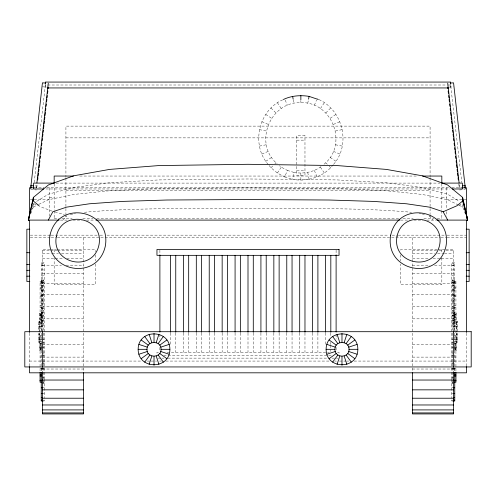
<?xml version="1.0" encoding="UTF-8"?>
<svg xmlns="http://www.w3.org/2000/svg" width="496" height="496" viewBox="0 0 496 496"><rect width="100%" height="100%" fill="white"/><g stroke="black" fill="none" stroke-linecap="round" stroke-linejoin="round"><path stroke-width="0.37" stroke-dasharray="2.48 1.86" d="M282.683 99.863C258.342 110.292 250.678 145.303 268.572 164.858M324.006 164.25C348.645 144.503 332.314 101.531 300.861 102.629C269.762 101.568 253.27 143.66 277.128 163.761M333.634 164.275C351.633 143.89 342.333 108.419 317.049 98.797M34.224 182.423L45.359 85.008L46.909 85.008M36.537 187.978L36.71 184.462M36.797 187.655L37.237 183.824M333.157 164.858C323.745 176.793 307.415 182.15 292.615 179.347L293.985 172.434C303.546 174.146 313.856 172.118 321.631 166.197M307.737 103.304L308.425 99.845M32.252 207.03L33.344 203.403L37.281 205.449M31.521 210.236L33.344 204.594M30.963 213.193L33.344 206.981L33.344 203.403M269.049 165.441L270.959 167.772L277.369 173.03L284.679 176.942L287.376 170.426L281.282 167.171L279.502 165.707M314.352 105.307L316.51 100.099M277.369 173.03L281.282 167.171M320.441 108.568L324.359 102.703M62.98 220.1L66.737 215.859M270.959 167.772L272.955 165.782M274.945 163.785L275.943 162.787M325.785 112.945L330.77 107.967M265.701 161.361L271.56 157.449M330.169 118.29L336.028 114.371M36.617 201.401L48.41 194.196L73.644 187.469L109.616 182.745L158.782 179.924L248 178.982L337.218 179.924L386.384 182.745L422.356 187.469L447.59 194.196L459.383 201.401M458.719 205.449L461.999 203.744M33.344 206.981L38.136 204.681M38.824 204.352L48.41 199.752L73.644 194.457L109.616 190.749L158.782 188.536L248 187.792L337.218 188.536L386.384 190.749L422.356 194.457L447.59 199.752L458.546 205.009M261.789 154.051L268.305 151.354M333.424 124.384L339.934 121.687M70.19 214.712L75.417 213.627M259.383 146.122L266.296 144.745M335.426 130.994L342.339 129.617M84.45 212.288C138.799 207.297 193.496 209.033 248 208.351C302.504 209.033 357.201 207.297 411.55 212.288M449.178 87.079L453.567 86.806M459.463 187.978L459.463 185.994L460.927 185.907M459.463 189.956L465.316 189.596M47.684 85.008L446.766 85.008M447.541 85.008L450.641 85.008L461.776 182.423M65.918 137.869L430.082 137.869M296.751 140.151L304.972 140.151M296.751 170.829L304.972 170.829M79.701 176.049L416.299 176.049M56.054 183.098L439.946 183.098M34.385 187.792L44.094 187.792M46.767 187.792L449.233 187.792M451.906 187.792L461.615 187.792M45.992 188.97L450.008 188.97M65.918 190.731L430.082 190.731M49.47 197.78L54.169 197.78M441.831 197.78L446.53 197.78M30.268 199.541L33.337 199.541M34.106 199.541L49.47 199.541M446.53 199.541L463.431 199.541M464.194 199.541L466.5 199.541M54.169 218.339L58.813 218.339M61.907 218.339L72.112 218.339M82.801 218.339L93.037 218.339M96.726 218.339L399.274 218.339M402.963 218.339L413.199 218.339M423.888 218.339L434.093 218.339M437.187 218.339L441.831 218.339M60.357 220.1L69.192 220.1M72.887 220.1L82.187 220.1M86.44 220.1L95.362 220.1M400.638 220.1L409.56 220.1M413.813 220.1L423.113 220.1M426.808 220.1L436.083 220.1M30.275 235.154L50.418 235.154M51.193 235.154L99.231 235.154M100.006 235.154L103.881 235.154M106.981 235.154L389.019 235.154M392.119 235.154L397.544 235.154M398.319 235.154L446.357 235.154M447.132 235.154L466.5 235.154M30.275 237.72L50.418 237.72M51.193 237.72L56.618 237.72M57.393 237.72L440.157 237.72M440.932 237.72L446.357 237.72M447.132 237.72L466.5 237.72M50.034 249.469L42.42 249.469L42.42 331.7M50.797 249.469L56.451 249.469M57.214 249.469L95.282 249.469L95.282 251.77M437.261 249.469L400.718 249.469L400.718 251.77M438.024 249.469L445.203 249.469M445.966 249.469L453.58 249.469L453.58 331.7M42.42 250.48L50.034 250.48M50.797 250.48L56.885 250.48M57.648 250.48L83.539 250.48M412.461 250.48L438.352 250.48M439.115 250.48L442.922 250.48M445.966 250.48L453.58 250.48M42.42 253.493L51.559 253.493M52.322 253.493L58.41 253.493M61.454 253.493L83.539 253.493M412.461 253.493L434.546 253.493M437.59 253.493L443.678 253.493M444.441 253.493L453.58 253.493M42.42 258.428L54.603 258.428M55.366 258.428L62.98 258.428M66.786 258.428L83.539 258.428M412.461 258.428L429.214 258.428M433.02 258.428L440.634 258.428M441.397 258.428L453.58 258.428M41.249 263.246L44.181 263.246M451.819 263.246L454.751 263.246M42.42 265.174L61.454 265.174M66.024 265.174L83.539 265.174M412.461 265.174L429.976 265.174M434.546 265.174L453.58 265.174M41.249 265.782L44.181 265.782M451.819 265.782L454.751 265.782M41.249 269.942L44.181 269.942M451.819 269.942L454.751 269.942M42.42 273.556L83.539 273.556M412.461 273.556L453.58 273.556M41.249 275.627L44.181 275.627M451.819 275.627L454.751 275.627M41.249 280.011L44.181 280.011M451.819 280.011L454.751 280.011M41.249 280.649L44.181 280.649M451.819 280.649L454.751 280.649M41.249 282.54L44.181 282.54M451.819 282.54L454.751 282.54M40.071 282.633L42.185 282.633M453.815 282.633L455.929 282.633M41.249 282.689L44.181 282.689M451.819 282.689L454.751 282.689M40.071 283.179L42.185 283.179M453.815 283.179L455.929 283.179M42.42 283.365L83.539 283.365M412.461 283.365L453.58 283.365M41.249 285.646L44.181 285.646M451.819 285.646L454.751 285.646M40.071 287.426L42.185 287.426M453.815 287.426L455.929 287.426M40.071 288.48L42.185 288.48M453.815 288.48L455.929 288.48M41.249 289.881L44.181 289.881M451.819 289.881L454.751 289.881M41.249 290.96L44.181 290.96M451.819 290.96L454.751 290.96M42.42 294.37L83.539 294.37M412.461 294.37L453.58 294.37M41.249 295.151L44.181 295.151M451.819 295.151L454.751 295.151M40.071 295.232L42.185 295.232M453.815 295.232L455.929 295.232M40.071 296.732L42.185 296.732M453.815 296.732L455.929 296.732M41.249 300.235L44.181 300.235M451.819 300.235L454.751 300.235M41.249 301.32L44.181 301.32M451.819 301.32L454.751 301.32M40.071 305.53L42.185 305.53M453.815 305.53L455.929 305.53M42.42 306.286L83.539 306.286M412.461 306.286L453.58 306.286M40.071 307.359L42.185 307.359M453.815 307.359L455.929 307.359M41.249 308.233L44.181 308.233M451.819 308.233L454.751 308.233M41.249 310.285L44.181 310.285M451.819 310.285L454.751 310.285M43.598 312.902L39.482 312.902L39.482 331.7M452.402 312.902L456.518 312.902L456.518 331.7M39.482 313.546L43.598 313.546M452.402 313.546L456.518 313.546M40.071 314.08L42.185 314.08M453.815 314.08L455.929 314.08M40.071 314.408L42.185 314.408M453.815 314.408L455.929 314.408M40.071 314.954L42.185 314.954M453.815 314.954L455.929 314.954M39.482 315.425L43.598 315.425M452.402 315.425L456.518 315.425M41.249 315.729L44.181 315.729M451.819 315.729L454.751 315.729M40.071 315.909L42.185 315.909M453.815 315.909L455.929 315.909M40.071 316.969L42.185 316.969M453.815 316.969L455.929 316.969M40.071 317.607L42.185 317.607M453.815 317.607L455.929 317.607M39.482 318.407L43.598 318.407M452.402 318.407L456.518 318.407M42.42 318.835L83.539 318.835M412.461 318.835L453.58 318.835M40.071 319.647L42.185 319.647M453.815 319.647L455.929 319.647M40.071 319.988L42.185 319.988M453.815 319.988L455.929 319.988M41.249 320.856L44.181 320.856M451.819 320.856L454.751 320.856M38.601 321.489L39.779 321.489M456.221 321.489L457.399 321.489M40.071 321.972L42.185 321.972M453.815 321.972L455.929 321.972M39.482 322.301L43.598 322.301M452.402 322.301L456.518 322.301M38.601 322.543L39.779 322.543M456.221 322.543L457.399 322.543M41.249 323.615L44.181 323.615M451.819 323.615L454.751 323.615M40.071 323.807L42.185 323.807M453.815 323.807L455.929 323.807M38.601 324.223L39.779 324.223M456.221 324.223L457.399 324.223M40.071 326.12L42.185 326.12M453.815 326.12L455.929 326.12M38.601 326.411L39.779 326.411M456.221 326.411L457.399 326.411M39.482 326.833L43.598 326.833M452.402 326.833L456.518 326.833M38.601 328.966L39.779 328.966M456.221 328.966L457.399 328.966M38.601 334.434L39.779 334.434M456.221 334.434L457.399 334.434M41.484 335.24L40.071 335.24L40.071 372.267M454.516 335.24L455.929 335.24L455.929 372.267M39.482 336.567L41.54 336.567M454.46 336.567L456.518 336.567M38.601 336.989L39.779 336.989M456.221 336.989L457.399 336.989M40.071 337.28L41.484 337.28M454.516 337.28L455.929 337.28M38.601 339.177L39.779 339.177M456.221 339.177L457.399 339.177M40.071 339.593L41.484 339.593M454.516 339.593L455.929 339.593M41.98 339.785L44.181 339.785M451.819 339.785L454.02 339.785M38.601 340.857L39.779 340.857M456.221 340.857L457.399 340.857M39.482 341.099L41.54 341.099M454.46 341.099L456.518 341.099M40.071 341.428L41.484 341.428M454.516 341.428L455.929 341.428M38.601 341.911L39.779 341.911M456.221 341.911L457.399 341.911M41.98 342.544L44.181 342.544M451.819 342.544L454.02 342.544M40.071 343.412L41.484 343.412M454.516 343.412L455.929 343.412M40.071 343.753L41.484 343.753M454.516 343.753L455.929 343.753M42.42 344.565L83.539 344.565M412.461 344.565L453.58 344.565M40.071 344.906L41.484 344.906M454.516 344.906L455.929 344.906M39.482 344.993L41.54 344.993M454.46 344.993L456.518 344.993M40.071 345.793L41.484 345.793M454.516 345.793L455.929 345.793M40.071 346.431L41.484 346.431M454.516 346.431L455.929 346.431M40.071 347.491L41.484 347.491M454.516 347.491L455.929 347.491M41.98 347.671L44.181 347.671M451.819 347.671L454.02 347.671M39.482 347.975L41.54 347.975M454.46 347.975L456.518 347.975M40.071 348.446L41.484 348.446M454.516 348.446L455.929 348.446M40.071 348.992L41.484 348.992M454.516 348.992L455.929 348.992M40.071 349.32L41.484 349.32M454.516 349.32L455.929 349.32M39.482 349.854L41.54 349.854M454.46 349.854L456.518 349.854M41.54 350.498L39.482 350.498L39.482 333.089M454.46 350.498L456.518 350.498L456.518 333.089M158.509 352.259L156.959 352.259L156.959 353.729M167.028 352.259L329.307 352.259M337.491 352.259L339.041 352.259L339.041 353.729M41.98 353.115L44.181 353.115M451.819 353.115L454.02 353.115M41.98 355.167L44.181 355.167M451.819 355.167L454.02 355.167M163.761 355.192L332.239 355.192M40.071 356.041L41.484 356.041M454.516 356.041L455.929 356.041M42.42 357.114L83.539 357.114M412.461 357.114L453.58 357.114M40.071 357.87L41.484 357.87M454.516 357.87L455.929 357.87M157.734 358.131L163.934 358.131M167.803 358.131L328.197 358.131M332.066 358.131L338.266 358.131M29.5 361.069L141.85 361.069M147.275 361.069L150.375 361.069M151.144 361.069L156.569 361.069M159.669 361.069L161.219 361.069M165.869 361.069L330.131 361.069M334.781 361.069L336.331 361.069M339.431 361.069L346.4 361.069M347.175 361.069L348.725 361.069M354.15 361.069L466.5 361.069M41.98 362.08L44.181 362.08M451.819 362.08L454.02 362.08M41.98 363.165L44.181 363.165M451.819 363.165L454.02 363.165M40.071 368.168L42.185 368.168M453.815 368.168L455.929 368.168M41.249 368.249L44.181 368.249M451.819 368.249L454.751 368.249M42.42 369.03L83.539 369.03M412.461 369.03L453.58 369.03M41.98 377.754L44.181 377.754M451.819 377.754L454.02 377.754M41.98 380.86L44.181 380.86M451.819 380.86L454.02 380.86M41.98 382.751L44.181 382.751M451.819 382.751L454.02 382.751M41.98 383.389L44.181 383.389M451.819 383.389L454.02 383.389M41.98 387.773L44.181 387.773M451.819 387.773L454.02 387.773M41.98 393.458L44.181 393.458M451.819 393.458L454.02 393.458M41.98 400.154L44.181 400.154M451.819 400.154L454.02 400.154M42.712 401.01L44.181 401.01L44.181 397.885M453.288 401.01L451.819 401.01L451.819 397.885M42.433 86.806L48.286 87.172M35.073 185.907L36.537 185.994M30.684 189.596L36.537 189.956M259.383 129.617L266.296 130.994M335.426 144.745L342.339 146.122M419.089 213.317L421.327 213.782M422.077 213.937L425.81 214.712M52.142 211.153L39.351 206.348M55.013 211.947L64.337 214.532M287.376 170.426L293.985 172.434M284.679 176.942L292.615 179.347M261.789 121.687L268.305 124.384M333.424 151.354L339.934 154.051M459.234 205.338L462.656 206.981L465.037 213.193M265.701 114.371L271.56 118.29M330.169 157.449L336.028 161.361M270.959 107.967L275.943 112.945M325.785 162.787L327.279 164.281M329.27 166.278L330.77 167.772M429.263 215.859L433.02 220.1M277.369 102.703L281.282 108.568M320.441 167.171L324.359 173.03M285.219 100.099L287.376 105.307M314.352 170.426L317.049 176.942M293.297 99.845L293.985 103.304M307.737 172.434L309.113 179.347M459.29 184.462L459.463 185.994M458.763 183.824L459.203 187.655M466.5 333.213L466.5 365.874M462.656 204.594L462.656 206.981M457.399 331.7L457.399 321.129L456.221 321.129L456.221 331.7M457.399 333.07L457.399 342.271L456.221 342.271L456.221 333.07M455.929 332.76L455.929 330.64L453.815 330.64L453.815 332.76M454.751 331.7L454.751 262.39L451.819 262.39L451.819 331.7M454.751 333.169L454.751 373.519M454.169 280.011L454.169 331.7M454.169 368.249L454.169 372.012M453.815 366.668L453.815 372.267M453.58 367.542L453.58 371.969M452.402 280.011L452.402 331.7M452.402 333.089L452.402 378.994M452.402 380.86L452.402 383.389M451.819 333.169L451.819 378.994M451.819 379.248L451.819 397.618M450.641 85.008L450.641 87.941M446.53 187.792L446.53 208.562M446.53 211.631L446.53 216.256M441.831 183.774L441.831 210.093M441.831 210.825L441.831 218.562M441.831 249.469L441.831 253.301M441.831 257.895L441.831 284.71L400.718 284.71L400.718 264.027M430.082 177.332L430.082 126.12L65.918 126.12L65.918 177.332M430.082 178.039L430.082 213.757M430.082 214.464L430.082 218.339M412.461 237.72L412.461 372.043M400.718 254.832L400.718 260.958M336.108 250.238L336.108 254.101M336.108 334.36L336.108 338.991M336.108 347.479L336.108 350.567M330.82 333.027L330.82 336.877M330.82 342.259L330.82 344.565M330.82 345.334L330.82 351.49M325.531 333.027L325.531 344.565M317.899 333.027L317.899 352.259M312.61 333.027L312.61 352.259M304.972 333.027L304.972 352.259M300.861 100.514L300.861 102.629M300.861 173.11L300.861 180.16M299.689 333.027L299.689 352.259M292.051 333.027L292.051 352.259M286.769 333.027L286.769 352.259M279.13 333.027L279.13 352.259M273.842 333.027L273.842 352.259M266.209 333.027L266.209 352.259M260.921 333.027L260.921 352.259M253.289 333.027L253.289 352.259M248 333.027L248 352.259M240.362 333.027L240.362 352.259M235.079 333.027L235.079 352.259M227.441 333.027L227.441 352.259M222.158 333.027L222.158 352.259M214.52 333.027L214.52 352.259M209.231 333.027L209.231 352.259M201.599 333.027L201.599 352.259M196.311 333.027L196.311 352.259M188.678 333.027L188.678 352.259M183.39 333.027L183.39 352.259M175.751 333.027L175.751 352.259M170.469 333.027L170.469 344.565M159.892 250.238L159.892 254.101M159.892 334.36L159.892 338.991M159.892 347.479L159.892 350.567M95.282 254.832L95.282 260.958M95.282 264.027L95.282 284.71L54.169 284.71L54.169 257.895M83.539 237.72L83.539 372.043M65.918 178.039L65.918 213.757M65.918 214.464L65.918 218.339M54.169 183.774L54.169 210.093M54.169 210.825L54.169 218.562M54.169 249.469L54.169 253.301M49.47 187.792L49.47 216.256M45.359 85.008L45.359 87.941M44.181 331.7L44.181 262.39L41.249 262.39L41.249 331.7M44.181 333.169L44.181 378.994M44.181 379.248L44.181 397.618M43.598 280.011L43.598 331.7M43.598 333.089L43.598 378.994M43.598 380.86L43.598 383.389M42.42 367.542L42.42 371.969M42.185 332.76L42.185 330.64L40.071 330.64L40.071 332.76M42.185 366.668L42.185 372.267M41.831 280.011L41.831 331.7M41.831 368.249L41.831 372.012M41.249 333.169L41.249 373.519M39.779 331.7L39.779 321.129L38.601 321.129L38.601 331.7M39.779 333.07L39.779 342.271L38.601 342.271L38.601 333.07M29.5 333.213L29.5 365.874M304.972 135.588L296.751 135.588L296.751 175.392L304.972 175.392L304.972 135.588M42.185 281.189L40.071 281.189L40.071 328.16L42.185 328.16L42.185 281.189M455.929 281.189L453.815 281.189L453.815 328.16L455.929 328.16L455.929 281.189"/><path stroke-width="0.74" d="M30.684 188.275L42.433 82.844L45.359 83.024M30.857 188.058L31.037 186.527M36.89 182.925L48.286 83.204M37.677 179.986L37.938 177.686M38.118 176.148L38.465 173.085M38.638 171.548L38.905 169.248M39.079 167.716L39.432 164.647M39.606 163.11L39.866 160.809M40.133 158.509L40.393 156.209M40.66 153.903L40.92 151.602M41.094 150.071L41.36 147.771M41.621 145.471L41.887 143.164M42.148 140.864L42.408 138.564M42.588 137.032L42.935 133.963M43.115 132.426L43.375 130.126M43.549 128.594L43.902 125.525M44.076 123.988L44.429 120.919M44.603 119.387L44.863 117.087M45.043 115.549L45.39 112.48M45.564 110.949L45.83 108.649M46.091 106.349L46.357 104.042M46.618 101.742L46.884 99.442M47.058 97.91L47.318 95.604M47.585 93.304L47.845 91.004M48.112 88.703L48.286 87.172M138.161 349.32C138.055 328.767 169.985 328.767 169.88 349.32C169.985 369.873 138.055 369.873 138.161 349.32L146.971 349.32C146.673 340.287 161.367 340.287 161.07 349.32C161.367 358.36 146.673 358.36 146.971 349.32M326.12 349.32C326.015 328.767 357.945 328.767 357.839 349.32C357.945 369.873 326.015 369.873 326.12 349.32L334.93 349.32C334.633 340.287 349.327 340.287 349.029 349.32C349.327 358.36 334.633 358.36 334.93 349.32M308.562 99.157L309.113 96.391L318.376 99.51M59.129 220.1L28.322 220.1L33.344 197.439L48.41 184.946L73.644 175.813L109.616 169.403L158.782 165.577L248 164.3L337.218 165.577L386.384 169.403L422.356 175.813L447.59 184.946L462.656 197.439L467.678 220.1L436.871 220.1M29.115 218.029L28.322 220.1L33.344 198.629M28.322 220.1L30.926 209.585M149.122 364.405L151.844 356.023M156.197 342.618L158.925 334.236M337.075 364.405L339.803 356.023M344.156 342.618L346.878 334.236M48.292 220.1L52.855 211.749L66.557 207.148L89.491 203.782L122.196 201.419L166.892 200.012L248 199.541L329.108 200.012L373.804 201.419L406.509 203.782L429.443 207.148L443.145 211.749L456.915 205.784L462.656 201.016L462.656 197.439M144.702 362.148L149.879 355.024M158.162 343.616L163.345 336.493M332.655 362.148L337.838 355.024M346.121 343.616L351.298 336.493M141.193 358.645L148.316 353.462M159.724 345.179L166.848 340.002M329.152 358.645L336.276 353.462M347.684 345.179L354.807 340.002M283.352 99.51C291.319 95.703 300.458 94.941 309.113 96.391M138.936 354.225L147.318 351.497M160.723 347.144L169.105 344.422M326.895 354.225L335.277 351.497M348.682 347.144L357.064 344.422M450.641 83.024L453.567 82.844L465.316 188.275M462.39 185.814L465.316 185.628M47.684 87.941L448.316 87.941M73.513 176.049L54.169 176.049L54.169 183.005M422.487 176.049L441.831 176.049L441.831 183.005M54.51 183.098L33.61 183.098L33.61 188.97L43.673 188.97M441.49 183.098L462.39 183.098L462.39 188.97L452.327 188.97M34.106 187.792L29.5 187.792L29.5 217.025M461.894 187.792L466.5 187.792L466.5 217.025M96.131 220.1L399.869 220.1M29.791 229.202L26.858 229.202L26.858 281.48L29.791 281.48M466.209 229.202L469.142 229.202L469.142 281.48L466.209 281.48M26.858 252.7L29.791 252.7M466.209 252.7L469.142 252.7M26.858 264.449L29.791 264.449M466.209 264.449L469.142 264.449M26.858 270.32L29.791 270.32M466.209 270.32L469.142 270.32M26.858 276.191L29.791 276.191M466.209 276.191L469.142 276.191M161.07 349.32L169.88 349.32M349.029 349.32L357.839 349.32M40.071 374.92L41.484 374.92M454.516 374.92L455.929 374.92M40.071 375.974L41.484 375.974M454.516 375.974L455.929 375.974M42.42 380.035L83.539 380.035M412.461 380.035L453.58 380.035M40.071 380.221L41.484 380.221M454.516 380.221L455.929 380.221M41.249 380.711L42.712 380.711M453.288 380.711L454.751 380.711M40.071 380.767L41.484 380.767M454.516 380.767L455.929 380.767M41.484 382.211L40.071 382.211L40.071 372.471M454.516 382.211L455.929 382.211L455.929 372.471M41.249 387.773L42.712 387.773M453.288 387.773L454.751 387.773M42.42 389.844L83.539 389.844M412.461 389.844L453.58 389.844M41.249 393.458L42.712 393.458M453.288 393.458L454.751 393.458M41.249 397.618L42.712 397.618M453.288 397.618L454.751 397.618M42.42 398.226L83.539 398.226M412.461 398.226L453.58 398.226M41.249 400.154L42.712 400.154M453.288 400.154L454.751 400.154M42.712 401.01L41.249 401.01L41.249 372.44M453.288 401.01L454.751 401.01L454.751 372.44M42.42 404.972L83.539 404.972M412.461 404.972L453.58 404.972M42.42 409.907L83.539 409.907M412.461 409.907L453.58 409.907M42.42 412.92L83.539 412.92M412.461 412.92L453.58 412.92M30.684 185.628L33.61 185.814M326.895 344.422L335.277 347.144M348.682 351.497L357.064 354.225M138.936 344.422L147.318 347.144M160.723 351.497L169.105 354.225M329.152 340.002L336.276 345.179M347.684 353.462L354.807 358.645M141.193 340.002L148.316 345.179M159.724 353.462L166.848 358.645M39.085 205.784L33.344 201.016L33.344 197.439M332.655 336.493L337.838 343.616M346.121 355.024L351.298 362.148M144.702 336.493L149.879 343.616M158.162 355.024L163.345 362.148M443.145 211.749L447.708 220.1M466.885 218.029L467.678 220.1L462.656 198.629M337.075 334.236L339.803 342.618M344.156 356.023L346.878 364.405M149.122 334.236L151.844 342.618M156.197 356.023L158.925 364.405M462.656 201.016L467.678 220.1L465.074 209.585M292.615 96.391L293.161 99.157M464.963 186.527L465.143 188.058M447.714 83.204L459.11 182.925M447.714 87.172L447.888 88.703M448.155 91.004L448.415 93.304M448.682 95.604L448.942 97.91M449.116 99.442L449.382 101.742M449.643 104.042L449.909 106.349M450.17 108.649L450.436 110.949M450.61 112.48L450.957 115.549M451.137 117.087L451.397 119.387M451.571 120.919L451.924 123.988M452.098 125.525L452.451 128.594M452.625 130.126L452.885 132.426M453.065 133.963L453.412 137.032M453.592 138.564L453.852 140.864M454.113 143.164L454.379 145.471M454.64 147.771L454.906 150.071M455.08 151.602L455.34 153.903M455.607 156.209L455.867 158.509M456.134 160.809L456.394 163.11M456.568 164.647L456.921 167.716M457.095 169.248L457.362 171.548M457.535 173.085L457.882 176.148M458.062 177.686L458.323 179.986M466.5 220.1L466.5 332.444M466.5 366.625L466.5 372.818L29.5 372.818L29.5 366.625M453.58 331.7L453.58 366.941M453.58 372.701L453.58 413.931L412.461 413.931L412.461 372.701M450.641 84.27L450.641 82.069L45.359 82.069L45.359 84.27M341.98 333.461L341.98 342.271M341.98 356.37L341.98 365.18M336.108 254.87L336.108 332.041M330.82 255.341L330.82 332.258M325.531 255.341L325.531 332.258M317.899 255.341L317.899 332.258M312.61 255.341L312.61 332.258M304.972 255.341L304.972 332.258M300.861 95.579L300.861 99.808M299.689 255.341L299.689 332.258M292.051 255.341L292.051 332.258M286.769 255.341L286.769 332.258M279.13 255.341L279.13 332.258M273.842 255.341L273.842 332.258M266.209 255.341L266.209 332.258M260.921 255.341L260.921 332.258M253.289 255.341L253.289 332.258M248 255.341L248 332.258M240.362 255.341L240.362 332.258M235.079 255.341L235.079 332.258M227.441 255.341L227.441 332.258M222.158 255.341L222.158 332.258M214.52 255.341L214.52 332.258M209.231 255.341L209.231 332.258M201.599 255.341L201.599 332.258M196.311 255.341L196.311 332.258M188.678 255.341L188.678 332.258M183.39 255.341L183.39 332.258M175.751 255.341L175.751 332.258M170.469 255.341L170.469 332.258M159.892 254.87L159.892 332.041M154.02 333.461L154.02 342.271M154.02 356.37L154.02 365.18M83.539 372.701L83.539 413.931L42.42 413.931L42.42 372.701M42.42 331.7L42.42 366.941M29.5 220.1L29.5 332.444M50.009 235.16C43.574 271.641 97.297 282.329 105.313 246.159C111.749 209.672 58.026 198.989 50.009 235.16M56.346 236.418C50.989 264.343 93.242 272.75 98.977 244.9C104.34 216.975 62.081 208.568 56.346 236.418M390.687 235.16C384.251 271.641 437.974 282.329 445.991 246.159C452.426 209.672 398.703 198.989 390.687 235.16M397.023 236.418C391.66 264.343 433.919 272.75 439.654 244.9C445.011 216.975 402.758 208.568 397.023 236.418M339.041 249.469L156.959 249.469L156.959 255.341L339.041 255.341L339.041 249.469M471.2 331.7L24.8 331.7L24.8 366.941L471.2 366.941L471.2 331.7"/></g></svg>
